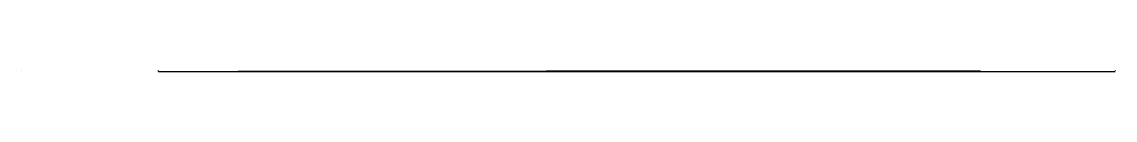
# Model space of a CAD drawing. Header units: metres. Extents: x -1 to 72750024, y 3999 to 4800.
# Drawn here: x 72350003 to 72750024, y 3999 to 4250 of the extents above; entities that cross this region are included whole.
import ezdxf

# ---------------------------------------------------------------- set-up
doc = ezdxf.new("R2010")
doc.units = ezdxf.units.M

msp = doc.modelspace()

# ---------------------------------------------------------------- linework, layer by layer
at = {"color": 7}
for p, q in [((72350003.013, 4220), (72350024.105, 4220)), ((72350003.013, 4220), (72350003.013, 4201.921)), ((72350024.105, 4201.921), (72350003.013, 4201.921)), ((72350006.026, 4213.974), (72350021.092, 4213.974)), ((72350024.105, 4220), (72350024.105, 4201.921)), ((72400000, 4250), (72399998.795, 4250)), ((72400000, 4200), (72399998.795, 4200)), ((72400000, 4150), (72399998.795, 4150)), ((72400000, 4100), (72399998.795, 4100)), ((72400000, 4050), (72399998.795, 4050)), ((72400000, 4240), (72399999.247, 4240)), ((72400000, 4230), (72399999.247, 4230)), ((72400000, 4220), (72399999.247, 4220)), ((72400000, 4210), (72399999.247, 4210)), ((72400000, 4190), (72399999.247, 4190)), ((72400000, 4180), (72399999.247, 4180)), ((72400000, 4170), (72399999.247, 4170)), ((72400000, 4160), (72399999.247, 4160)), ((72400000, 4140), (72399999.247, 4140)), ((72400000, 4130), (72399999.247, 4130)), ((72400000, 4120), (72399999.247, 4120)), ((72400000, 4110), (72399999.247, 4110)), ((72400000, 4090), (72399999.247, 4090)), ((72400000, 4080), (72399999.247, 4080)), ((72400000, 4070), (72399999.247, 4070)), ((72400000, 4060), (72399999.247, 4060)), ((72400000, 4040), (72399999.247, 4040)), ((72400000, 4030), (72399999.247, 4030)), ((72400000, 4020), (72399999.247, 4020)), ((72400000, 4010), (72399999.247, 4010)), ((72400000, 4000), (72400000, 4250)), ((72750003.013, 4250), (72750024.105, 4250)), ((72750003.013, 4250), (72750003.013, 4231.921)), ((72750024.105, 4231.921), (72750003.013, 4231.921)), ((72750006.026, 4243.974), (72750021.092, 4243.974)), ((72750024.105, 4250), (72750024.105, 4231.921)), ((72400000, 4000), (72399998.795, 4000)), ((72400000, 4000), (72750000, 4000)), ((72400000, 4000), (72400000, 3998.795)), ((72410000.001, 4000), (72410000.001, 3999.247)), ((72420000.002, 4000), (72420000.002, 3999.247)), ((72430000.003, 4000), (72430000.003, 3999.247)), ((72440000.003, 4000), (72440000.003, 3999.247)), ((72450000.001, 4000), (72450000.001, 3998.795)), ((72459999.998, 4000), (72459999.998, 3999.247)), ((72469999.996, 4000), (72469999.996, 3999.247)), ((72479999.993, 4000), (72479999.993, 3999.247)), ((72489999.991, 4000), (72489999.991, 3999.247)), ((72500000.002, 4000), (72500000.002, 3998.795)), ((72510000.006, 4000), (72510000.006, 3999.247)), ((72520000.01, 4000), (72520000.01, 3999.247)), ((72530000.015, 4000), (72530000.015, 3999.247)), ((72540000.019, 4000), (72540000.019, 3999.247)), ((72549999.996, 4000), (72549999.996, 3998.795)), ((72560000, 4000), (72560000, 3999.247)), ((72570000.005, 4000), (72570000.005, 3999.247)), ((72580000.009, 4000), (72580000.009, 3999.247)), ((72590000.013, 4000), (72590000.013, 3999.247)), ((72600000.004, 4000), (72600000.004, 3998.795)), ((72610000.008, 4000), (72610000.008, 3999.247)), ((72620000.012, 4000), (72620000.012, 3999.247)), ((72630000.003, 4000), (72630000.003, 3999.247)), ((72639999.994, 4000), (72639999.994, 3999.247)), ((72650000.012, 4000), (72650000.012, 3998.795)), ((72660000.002, 4000), (72660000.002, 3999.247)), ((72669999.993, 4000), (72669999.993, 3999.247)), ((72679999.984, 4000), (72679999.984, 3999.247)), ((72689999.975, 4000), (72689999.975, 3999.247)), ((72699999.992, 4000), (72699999.992, 3998.795)), ((72709999.983, 4000), (72709999.983, 3999.247)), ((72719999.974, 4000), (72719999.974, 3999.247)), ((72729999.964, 4000), (72729999.964, 3999.247)), ((72739999.955, 4000), (72739999.955, 3999.247)), ((72750000, 4000), (72750000, 3998.795))]:
    msp.add_line(p, q, dxfattribs=at)
at = {"color": 4}
for p, q in [((72350006.026, 4209.454), (72350021.092, 4209.454)), ((72429199.619, 4030.999), (72429364.4, 4031.248)), ((72429364.4, 4031.248), (72430349.529, 4032.737)), ((72430349.529, 4032.737), (72430415.98, 4032.838)), ((72430415.98, 4032.838), (72430549.08, 4033.039)), ((72430549.08, 4033.039), (72431381.32, 4034.297)), ((72431381.32, 4034.297), (72433474.781, 4037.177)), ((72433474.781, 4037.177), (72435070.852, 4039.31)), ((72435070.852, 4039.31), (72435248.379, 4039.548)), ((72435248.379, 4039.548), (72435451.68, 4039.819)), ((72435451.68, 4039.819), (72435823.441, 4040.317)), ((72435823.441, 4040.317), (72436129.172, 4040.725)), ((72436129.172, 4040.725), (72436355.281, 4041.028)), ((72436355.281, 4041.028), (72437707.48, 4042.835)), ((72437707.48, 4042.835), (72437755.949, 4042.9)), ((72437755.949, 4042.9), (72437939.879, 4043.146)), ((72437939.879, 4043.146), (72438212.09, 4043.51)), ((72438212.09, 4043.51), (72438270.27, 4043.588)), ((72438270.27, 4043.588), (72438448.32, 4043.826)), ((72438448.32, 4043.826), (72438576.531, 4043.997)), ((72438576.531, 4043.997), (72438739.141, 4044.214)), ((72438739.141, 4044.214), (72438971.879, 4044.525)), ((72438971.879, 4044.525), (72438996.43, 4044.558)), ((72438996.43, 4044.558), (72439847.73, 4045.58)), ((72439847.73, 4045.58), (72440144.539, 4045.91)), ((72440144.539, 4045.91), (72440246.078, 4046.023)), ((72440246.078, 4046.023), (72440290.391, 4046.072)), ((72440290.391, 4046.072), (72440322.172, 4046.108)), ((72440322.172, 4046.108), (72440432.602, 4046.231)), ((72440432.602, 4046.231), (72440523, 4046.331)), ((72440523, 4046.331), (72440807.262, 4046.648)), ((72440807.262, 4046.648), (72440883.5, 4046.732)), ((72440883.5, 4046.732), (72441044.949, 4046.912)), ((72441044.949, 4046.912), (72441286.879, 4047.181)), ((72441286.879, 4047.181), (72441303.031, 4047.199)), ((72441303.031, 4047.199), (72441768.301, 4047.717)), ((72441768.301, 4047.717), (72441829.281, 4047.785)), ((72441829.281, 4047.785), (72442262.422, 4048.267)), ((72442262.422, 4048.267), (72442600.969, 4048.644)), ((72442600.969, 4048.644), (72443180.641, 4049.289)), ((72443180.641, 4049.289), (72443524.09, 4049.672)), ((72443524.09, 4049.672), (72443624.328, 4049.783)), ((72443624.328, 4049.783), (72443739.898, 4049.912)), ((72443739.898, 4049.912), (72443867.281, 4050.053)), ((72443867.281, 4050.053), (72444055.129, 4050.263)), ((72444055.129, 4050.263), (72444386.762, 4050.632)), ((72444386.762, 4050.632), (72444413.762, 4050.662)), ((72444413.762, 4050.662), (72444432.352, 4050.683)), ((72444432.352, 4050.683), (72445172.641, 4051.506)), ((72445172.641, 4051.506), (72445539.371, 4051.915)), ((72445539.371, 4051.915), (72446752.281, 4053.264)), ((72446752.281, 4053.264), (72446985.301, 4053.524)), ((72446985.301, 4053.524), (72448389.961, 4055.075)), ((72448389.961, 4055.075), (72448488.699, 4055.169)), ((72448488.699, 4055.169), (72449522.738, 4056.156)), ((72449522.738, 4056.156), (72449990.828, 4056.602)), ((72449990.828, 4056.602), (72450595.16, 4057.179)), ((72450595.16, 4057.179), (72451185.672, 4057.742)), ((72451185.672, 4057.742), (72451525.809, 4058.066)), ((72451525.809, 4058.066), (72451799.5, 4058.327)), ((72451799.5, 4058.327), (72451801.289, 4058.329)), ((72451801.289, 4058.329), (72452184.012, 4058.694)), ((72452184.012, 4058.694), (72452231, 4058.739)), ((72452231, 4058.739), (72452413.91, 4058.914)), ((72452413.91, 4058.914), (72452497.148, 4058.993)), ((72452497.148, 4058.993), (72452610.32, 4059.101)), ((72452610.32, 4059.101), (72452665.75, 4059.154)), ((72452665.75, 4059.154), (72452674.23, 4059.162)), ((72452674.23, 4059.162), (72452763.52, 4059.247)), ((72452763.52, 4059.247), (72453151.379, 4059.617)), ((72453151.379, 4059.617), (72453967.23, 4060.396)), ((72453967.23, 4060.396), (72454207.328, 4060.625)), ((72454207.328, 4060.625), (72454371.719, 4060.781)), ((72454371.719, 4060.781), (72454515.738, 4060.919)), ((72454515.738, 4060.919), (72454552.441, 4060.954)), ((72454552.441, 4060.954), (72454581.461, 4060.981)), ((72454581.461, 4060.981), (72454660.672, 4061.057)), ((72454660.672, 4061.057), (72454906.77, 4061.292)), ((72454906.77, 4061.292), (72455064.211, 4061.442)), ((72455064.211, 4061.442), (72455131.879, 4061.507)), ((72455131.879, 4061.507), (72455442.25, 4061.803)), ((72455442.25, 4061.803), (72455650.141, 4062.001)), ((72455650.141, 4062.001), (72456303.52, 4062.624)), ((72456303.52, 4062.624), (72456607.789, 4062.915)), ((72456607.789, 4062.915), (72456812.789, 4063.11)), ((72456812.789, 4063.11), (72457838.672, 4064.089)), ((72457838.672, 4064.089), (72458077.27, 4064.316)), ((72458077.27, 4064.316), (72458175.68, 4064.41)), ((72458175.68, 4064.41), (72458258.539, 4064.489)), ((72458258.539, 4064.489), (72458311.781, 4064.54)), ((72458311.781, 4064.54), (72458317.852, 4064.546)), ((72458317.852, 4064.546), (72458504.18, 4064.724)), ((72458504.18, 4064.724), (72458778.629, 4064.986)), ((72458778.629, 4064.986), (72458912.738, 4065.105)), ((72458912.738, 4065.105), (72458959.969, 4065.146)), ((72458959.969, 4065.146), (72458991.75, 4065.174)), ((72458991.75, 4065.174), (72459252.078, 4065.404)), ((72459252.078, 4065.404), (72459337.141, 4065.479)), ((72459337.141, 4065.479), (72460425.57, 4066.438)), ((72460425.57, 4066.438), (72460657.512, 4066.642)), ((72460657.512, 4066.642), (72460660.609, 4066.645)), ((72460660.609, 4066.645), (72460730.109, 4066.706)), ((72460730.109, 4066.706), (72460838.66, 4066.801)), ((72460838.66, 4066.801), (72461067.5, 4067.003)), ((72461067.5, 4067.003), (72461375.359, 4067.274)), ((72461375.359, 4067.274), (72461432, 4067.324)), ((72461432, 4067.324), (72461870.422, 4067.711)), ((72461870.422, 4067.711), (72462131.02, 4067.94)), ((72462131.02, 4067.94), (72462426.359, 4068.2)), ((72462426.359, 4068.2), (72463313.68, 4068.982)), ((72463313.68, 4068.982), (72463559.691, 4069.199)), ((72463559.691, 4069.199), (72463577.02, 4069.214)), ((72463577.02, 4069.214), (72464493.012, 4070.021)), ((72464493.012, 4070.021), (72464876.891, 4070.359)), ((72464876.891, 4070.359), (72465140.941, 4070.592)), ((72465140.941, 4070.592), (72465276.148, 4070.711)), ((72465276.148, 4070.711), (72465646.797, 4071.037)), ((72465646.797, 4071.037), (72465907.977, 4071.267)), ((72465907.977, 4071.267), (72466970.602, 4072.204)), ((72466970.602, 4072.204), (72466994.344, 4072.225)), ((72466994.344, 4072.225), (72467478.883, 4072.651)), ((72467478.883, 4072.651), (72467557.719, 4072.721)), ((72467557.719, 4072.721), (72467601.906, 4072.76)), ((72467601.906, 4072.76), (72468056.594, 4073.16)), ((72468056.594, 4073.16), (72468415.281, 4073.476)), ((72468415.281, 4073.476), (72468752.203, 4073.773)), ((72468752.203, 4073.773), (72469392.094, 4074.337)), ((72469392.094, 4074.337), (72470385.883, 4075.192)), ((72470385.883, 4075.192), (72470396.906, 4075.201)), ((72470396.906, 4075.201), (72470849.43, 4075.561)), ((72470849.43, 4075.561), (72472089.633, 4076.549)), ((72472089.633, 4076.549), (72472489.758, 4076.868)), ((72472489.758, 4076.868), (72473024.438, 4077.294)), ((72473024.438, 4077.294), (72473295.18, 4077.51)), ((72473295.18, 4077.51), (72473670.031, 4077.808)), ((72473670.031, 4077.808), (72473672.844, 4077.811)), ((72473672.844, 4077.811), (72474219.688, 4078.246)), ((72474219.688, 4078.246), (72474289.328, 4078.302)), ((72474289.328, 4078.302), (72474784.977, 4078.697)), ((72474784.977, 4078.697), (72475230.742, 4079.052)), ((72475230.742, 4079.052), (72475464.273, 4079.238)), ((72475464.273, 4079.238), (72475914.383, 4079.596)), ((72475914.383, 4079.596), (72476107.18, 4079.75)), ((72476107.18, 4079.75), (72476366.219, 4079.956)), ((72476366.219, 4079.956), (72476515.297, 4080.075)), ((72476515.297, 4080.075), (72477036.203, 4080.49)), ((72477036.203, 4080.49), (72477551.633, 4080.901)), ((72477551.633, 4080.901), (72477633, 4080.965)), ((72477633, 4080.965), (72477669.227, 4080.994)), ((72477669.227, 4080.994), (72478413.07, 4081.587)), ((72478413.07, 4081.587), (72478904, 4081.978)), ((72478904, 4081.978), (72479094.133, 4082.13)), ((72479094.133, 4082.13), (72479118.789, 4082.149)), ((72479118.789, 4082.149), (72479145.203, 4082.17)), ((72479145.203, 4082.17), (72479602.563, 4082.534)), ((72479602.563, 4082.534), (72479728.477, 4082.635)), ((72479728.477, 4082.635), (72480243.633, 4083.045)), ((72480243.633, 4083.045), (72480492.531, 4083.243)), ((72480492.531, 4083.243), (72480894.094, 4083.563)), ((72480894.094, 4083.563), (72481267.258, 4083.861)), ((72481267.258, 4083.861), (72481644.281, 4084.161)), ((72481644.281, 4084.161), (72482060.844, 4084.493)), ((72482060.844, 4084.493), (72482346.094, 4084.72)), ((72482346.094, 4084.72), (72483089.008, 4085.284)), ((72483089.008, 4085.284), (72483101.469, 4085.294)), ((72483101.469, 4085.294), (72483244.656, 4085.397)), ((72483244.656, 4085.397), (72483286.438, 4085.428)), ((72483286.438, 4085.428), (72483508.188, 4085.589)), ((72483508.188, 4085.589), (72483620.523, 4085.67)), ((72483620.523, 4085.67), (72484070.609, 4085.998)), ((72484070.609, 4085.998), (72484415.719, 4086.248)), ((72484415.719, 4086.248), (72484547.031, 4086.344)), ((72484547.031, 4086.344), (72484793.648, 4086.523)), ((72484793.648, 4086.523), (72484831.5, 4086.551)), ((72484831.5, 4086.551), (72484899.141, 4086.6)), ((72484899.141, 4086.6), (72484975.961, 4086.656)), ((72484975.961, 4086.656), (72485316.492, 4086.903)), ((72485316.492, 4086.903), (72485557.18, 4087.078)), ((72485557.18, 4087.078), (72485660.906, 4087.153)), ((72485660.906, 4087.153), (72485855.063, 4087.295)), ((72485855.063, 4087.295), (72485894.406, 4087.323)), ((72485894.406, 4087.323), (72486328.273, 4087.638)), ((72486328.273, 4087.638), (72486497.727, 4087.761)), ((72486497.727, 4087.761), (72486716.477, 4087.92)), ((72486716.477, 4087.92), (72486851.797, 4088.019)), ((72486851.797, 4088.019), (72486978.383, 4088.111)), ((72486978.383, 4088.111), (72487211.25, 4088.28)), ((72487211.25, 4088.28), (72488124.367, 4088.943)), ((72488124.367, 4088.943), (72488417.203, 4089.156)), ((72488417.203, 4089.156), (72488500.469, 4089.217)), ((72488500.469, 4089.217), (72489609.828, 4090.023)), ((72489609.828, 4090.023), (72491426.617, 4091.343)), ((72491426.617, 4091.343), (72491449.344, 4091.36)), ((72491449.344, 4091.36), (72491738.867, 4091.57)), ((72491738.867, 4091.57), (72491857.539, 4091.656)), ((72491857.539, 4091.656), (72491914.578, 4091.698)), ((72491914.578, 4091.698), (72492029.523, 4091.781)), ((72492029.523, 4091.781), (72492065, 4091.807)), ((72492065, 4091.807), (72492228.992, 4091.926)), ((72492228.992, 4091.926), (72492319.883, 4091.992)), ((72492319.883, 4091.992), (72492417.531, 4092.063)), ((72492417.531, 4092.063), (72492454.258, 4092.09)), ((72492454.258, 4092.09), (72492610.07, 4092.203)), ((72492610.07, 4092.203), (72492636.367, 4092.222)), ((72492636.367, 4092.222), (72492643.656, 4092.227)), ((72492643.656, 4092.227), (72492848.078, 4092.376)), ((72492848.078, 4092.376), (72493002.742, 4092.488)), ((72493002.742, 4092.488), (72493438.367, 4092.805)), ((72493438.367, 4092.805), (72493859.648, 4093.111)), ((72493859.648, 4093.111), (72494269.906, 4093.409)), ((72494269.906, 4093.409), (72494812.609, 4093.804)), ((72494812.609, 4093.804), (72494819, 4093.808)), ((72494819, 4093.808), (72495288.383, 4094.149)), ((72495288.383, 4094.149), (72495328.047, 4094.178)), ((72495328.047, 4094.178), (72495627.883, 4094.396)), ((72495627.883, 4094.396), (72495703.547, 4094.451)), ((72495703.547, 4094.451), (72496195.5, 4094.809)), ((72496195.5, 4094.809), (72496328.953, 4094.905)), ((72496328.953, 4094.905), (72496488.844, 4095.02)), ((72496488.844, 4095.02), (72496497.961, 4095.028)), ((72496497.961, 4095.028), (72496941.703, 4095.331)), ((72496941.703, 4095.331), (72497254.102, 4095.544)), ((72497254.102, 4095.544), (72497437.313, 4095.67)), ((72497437.313, 4095.67), (72497538.477, 4095.739)), ((72497538.477, 4095.739), (72497701.242, 4095.851)), ((72497701.242, 4095.851), (72498115.844, 4096.134)), ((72498115.844, 4096.134), (72498141.883, 4096.152)), ((72498141.883, 4096.152), (72498170.117, 4096.172)), ((72498170.117, 4096.172), (72498239.727, 4096.219)), ((72498239.727, 4096.219), (72498852.094, 4096.638)), ((72498852.094, 4096.638), (72499050.07, 4096.774)), ((72499050.07, 4096.774), (72499899.602, 4097.355)), ((72499899.602, 4097.355), (72499971.344, 4097.404)), ((72499971.344, 4097.404), (72500241.703, 4097.59)), ((72500241.703, 4097.59), (72500446.898, 4097.73)), ((72500446.898, 4097.73), (72501537.703, 4098.477)), ((72501537.703, 4098.477), (72501585.797, 4098.51)), ((72501585.797, 4098.51), (72501737.398, 4098.614)), ((72501737.398, 4098.614), (72501842.797, 4098.686)), ((72501842.797, 4098.686), (72501951.602, 4098.76)), ((72501951.602, 4098.76), (72502657.703, 4099.243)), ((72502657.703, 4099.243), (72503144.5, 4099.577)), ((72503144.5, 4099.577), (72503177.703, 4099.6)), ((72503177.703, 4099.6), (72503746, 4099.988)), ((72503746, 4099.988), (72504386.898, 4100.427)), ((72504386.898, 4100.427), (72504613.898, 4100.583)), ((72504613.898, 4100.583), (72504710, 4100.648)), ((72504710, 4100.648), (72505096.5, 4100.913)), ((72505096.5, 4100.913), (72505223.703, 4101)), ((72505223.703, 4101), (72505391.203, 4101.115)), ((72505391.203, 4101.115), (72505411, 4101.129)), ((72505411, 4101.129), (72505421.602, 4101.136)), ((72505421.602, 4101.136), (72505462.602, 4101.164)), ((72505462.602, 4101.164), (72505584.297, 4101.247)), ((72505584.297, 4101.247), (72506247.797, 4101.701)), ((72506247.797, 4101.701), (72506379.398, 4101.791)), ((72506379.398, 4101.791), (72506515.102, 4101.884)), ((72506515.102, 4101.884), (72506726.602, 4102.029)), ((72506726.602, 4102.029), (72507429.898, 4102.51)), ((72507429.898, 4102.51), (72507474.398, 4102.541)), ((72507474.398, 4102.541), (72507529.203, 4102.579)), ((72507529.203, 4102.579), (72507737.797, 4102.721)), ((72507737.797, 4102.721), (72507931.5, 4102.854)), ((72507931.5, 4102.854), (72507981.797, 4102.888)), ((72507981.797, 4102.888), (72507994.898, 4102.897)), ((72507994.898, 4102.897), (72508000.102, 4102.901)), ((72508000.102, 4102.901), (72508148.203, 4103.002)), ((72508148.203, 4103.002), (72508358, 4103.146)), ((72508358, 4103.146), (72508367.398, 4103.152)), ((72508367.398, 4103.152), (72508608.398, 4103.317)), ((72508608.398, 4103.317), (72508626.602, 4103.33)), ((72508626.602, 4103.33), (72509232.297, 4103.745)), ((72509232.297, 4103.745), (72509397.102, 4103.857)), ((72509397.102, 4103.857), (72509570.203, 4103.976)), ((72509570.203, 4103.976), (72509717.102, 4104.077)), ((72509717.102, 4104.077), (72509780.297, 4104.12)), ((72509780.297, 4104.12), (72509804.703, 4104.136)), ((72509804.703, 4104.136), (72510105.102, 4104.342)), ((72510105.102, 4104.342), (72510488.602, 4104.604)), ((72510488.602, 4104.604), (72510644, 4104.711)), ((72510644, 4104.711), (72511178, 4105.076)), ((72511178, 4105.076), (72511925.5, 4105.557)), ((72511925.5, 4105.557), (72511931.703, 4105.561)), ((72511931.703, 4105.561), (72512499.203, 4105.928)), ((72512499.203, 4105.928), (72512855.797, 4106.16)), ((72512855.797, 4106.16), (72513261, 4106.422)), ((72513261, 4106.422), (72513851, 4106.805)), ((72513851, 4106.805), (72513854.102, 4106.806)), ((72513854.102, 4106.806), (72513941.5, 4106.863)), ((72513941.5, 4106.863), (72514021.5, 4106.915)), ((72514021.5, 4106.915), (72514137.703, 4106.99)), ((72514137.703, 4106.99), (72514745.703, 4107.384)), ((72514745.703, 4107.384), (72514881.797, 4107.473)), ((72514881.797, 4107.473), (72514907.797, 4107.489)), ((72514907.797, 4107.489), (72515692.898, 4107.998)), ((72515692.898, 4107.998), (72515711.703, 4108.01)), ((72515711.703, 4108.01), (72515836.102, 4108.091)), ((72515836.102, 4108.091), (72515885.203, 4108.123)), ((72515885.203, 4108.123), (72516248.898, 4108.358)), ((72516248.898, 4108.358), (72516924.5, 4108.796)), ((72516924.5, 4108.796), (72517666.703, 4109.277)), ((72517666.703, 4109.277), (72518160.102, 4109.597)), ((72518160.102, 4109.597), (72518437.797, 4109.777)), ((72518437.797, 4109.777), (72518847.398, 4110.042)), ((72518847.398, 4110.042), (72519256.797, 4110.307)), ((72519256.797, 4110.307), (72519521, 4110.479)), ((72519521, 4110.479), (72519757.898, 4110.632)), ((72519757.898, 4110.632), (72520502, 4111.115)), ((72520502, 4111.115), (72520880, 4111.359)), ((72520880, 4111.359), (72520914.297, 4111.382)), ((72520914.297, 4111.382), (72520971.703, 4111.419)), ((72520971.703, 4111.419), (72520974.398, 4111.421)), ((72520974.398, 4111.421), (72521163, 4111.543)), ((72521163, 4111.543), (72521327.703, 4111.649)), ((72521327.703, 4111.649), (72521390.5, 4111.69)), ((72521390.5, 4111.69), (72521453.297, 4111.731)), ((72521453.297, 4111.731), (72521864.602, 4111.997)), ((72521864.602, 4111.997), (72521917.898, 4112.032)), ((72521917.898, 4112.032), (72522074.5, 4112.133)), ((72522074.5, 4112.133), (72522142.797, 4112.177)), ((72522142.797, 4112.177), (72522209, 4112.22)), ((72522209, 4112.22), (72522328.898, 4112.298)), ((72522328.898, 4112.298), (72522761.398, 4112.578)), ((72522761.398, 4112.578), (72523163.602, 4112.839)), ((72523163.602, 4112.839), (72523271.398, 4112.909)), ((72523271.398, 4112.909), (72523318.203, 4112.939)), ((72523318.203, 4112.939), (72523389.297, 4112.985)), ((72523389.297, 4112.985), (72523535.398, 4113.08)), ((72523535.398, 4113.08), (72523600.797, 4113.123)), ((72523600.797, 4113.123), (72523646.102, 4113.152)), ((72523646.102, 4113.152), (72523809, 4113.257)), ((72523809, 4113.257), (72524356, 4113.612)), ((72524356, 4113.612), (72524563.5, 4113.746)), ((72524563.5, 4113.746), (72524584.203, 4113.76)), ((72524584.203, 4113.76), (72525244.203, 4114.187)), ((72525244.203, 4114.187), (72525514.797, 4114.363)), ((72525514.797, 4114.363), (72525612.297, 4114.426)), ((72525612.297, 4114.426), (72526022.398, 4114.691)), ((72526022.398, 4114.691), (72526085.602, 4114.733)), ((72526085.602, 4114.733), (72526265, 4114.849)), ((72526265, 4114.849), (72526576.703, 4115.048)), ((72526576.703, 4115.048), (72526664.898, 4115.103)), ((72526664.898, 4115.103), (72526872.898, 4115.231)), ((72526872.898, 4115.231), (72527383.703, 4115.545)), ((72527383.703, 4115.545), (72528114.398, 4115.995)), ((72528114.398, 4115.995), (72528140.5, 4116.011)), ((72528140.5, 4116.011), (72528800.5, 4116.418)), ((72528800.5, 4116.418), (72529848.5, 4117.063)), ((72529848.5, 4117.063), (72529904.797, 4117.098)), ((72529904.797, 4117.098), (72530089.602, 4117.212)), ((72530089.602, 4117.212), (72530398, 4117.402)), ((72530398, 4117.402), (72530741.797, 4117.613)), ((72530741.797, 4117.613), (72531047.797, 4117.802)), ((72531047.797, 4117.802), (72531254.594, 4117.929)), ((72531254.594, 4117.929), (72531688.203, 4118.196)), ((72531688.203, 4118.196), (72531933.5, 4118.347)), ((72531933.5, 4118.347), (72532772.797, 4118.864)), ((72532772.797, 4118.864), (72532829.906, 4118.9)), ((72532829.906, 4118.9), (72534295.297, 4119.802)), ((72534295.297, 4119.802), (72534592.094, 4119.984)), ((72534592.094, 4119.984), (72534648.203, 4120.019)), ((72534648.203, 4120.019), (72534656.094, 4120.024)), ((72534656.094, 4120.024), (72534751.797, 4120.083)), ((72534751.797, 4120.083), (72535476.703, 4120.529)), ((72535476.703, 4120.529), (72535850.297, 4120.76)), ((72535850.297, 4120.76), (72536397.203, 4121.096)), ((72536397.203, 4121.096), (72536934.703, 4121.427)), ((72536934.703, 4121.427), (72540005.406, 4123.318)), ((72540005.406, 4123.318), (72540956, 4123.904)), ((72540956, 4123.904), (72541389.203, 4124.171)), ((72541389.203, 4124.171), (72541391.5, 4124.172)), ((72541391.5, 4124.172), (72541849.906, 4124.454)), ((72541849.906, 4124.454), (72542180.703, 4124.658)), ((72542180.703, 4124.658), (72543161.297, 4125.25)), ((72543161.297, 4125.25), (72544350.906, 4125.948)), ((72544350.906, 4125.948), (72544523.203, 4126.05)), ((72544523.203, 4126.05), (72545424.797, 4126.579)), ((72545424.797, 4126.579), (72546340.703, 4127.117)), ((72546340.703, 4127.117), (72549833, 4129.168)), ((72549833, 4129.168), (72549957.406, 4129.241)), ((72549957.406, 4129.241), (72550213.703, 4129.392)), ((72550213.703, 4129.392), (72550845.5, 4129.763)), ((72550845.5, 4129.763), (72552456.5, 4130.709)), ((72552456.5, 4130.709), (72552487, 4130.727)), ((72552487, 4130.727), (72553485, 4131.313)), ((72553485, 4131.313), (72555017.797, 4132.213)), ((72555017.797, 4132.213), (72556585.094, 4133.134)), ((72556585.094, 4133.134), (72556785.5, 4133.252)), ((72556785.5, 4133.252), (72557657.203, 4133.764)), ((72557657.203, 4133.764), (72558827.594, 4134.451)), ((72558827.594, 4134.451), (72559895.5, 4135.075)), ((72559895.5, 4135.075), (72559992.5, 4135.129)), ((72559992.5, 4135.129), (72560396.297, 4135.356)), ((72560396.297, 4135.356), (72560916.906, 4135.648)), ((72560916.906, 4135.648), (72561141.094, 4135.775)), ((72561141.094, 4135.775), (72561169.094, 4135.79)), ((72561169.094, 4135.79), (72561684.594, 4136.08)), ((72561684.594, 4136.08), (72561871.5, 4136.185)), ((72561871.5, 4136.185), (72562745.797, 4136.676)), ((72562745.797, 4136.676), (72563152.797, 4136.905)), ((72563152.797, 4136.905), (72564778.5, 4137.818)), ((72564778.5, 4137.818), (72565158, 4138.031)), ((72565158, 4138.031), (72565191.797, 4138.051)), ((72565191.797, 4138.051), (72565238.203, 4138.076)), ((72565238.203, 4138.076), (72565893.703, 4138.445)), ((72565893.703, 4138.445), (72566261.406, 4138.651)), ((72566261.406, 4138.651), (72567355.594, 4139.266)), ((72567355.594, 4139.266), (72567793.203, 4139.512)), ((72567793.203, 4139.512), (72567952.297, 4139.601)), ((72567952.297, 4139.601), (72568703, 4140.023)), ((72568703, 4140.023), (72568846.5, 4140.104)), ((72568846.5, 4140.104), (72570086.906, 4140.8)), ((72570086.906, 4140.8), (72571236.797, 4141.447)), ((72571236.797, 4141.447), (72571671.594, 4141.691)), ((72571671.594, 4141.691), (72573281, 4142.595)), ((72573281, 4142.595), (72574227.906, 4143.127)), ((72574227.906, 4143.127), (72574715.203, 4143.401)), ((72574715.203, 4143.401), (72576872.906, 4144.613)), ((72576872.906, 4144.613), (72576879, 4144.616)), ((72576879, 4144.616), (72577921, 4145.193)), ((72577921, 4145.193), (72578664, 4145.594)), ((72578664, 4145.594), (72579362.094, 4145.97)), ((72579362.094, 4145.97), (72579755.703, 4146.182)), ((72579755.703, 4146.182), (72580639.203, 4146.658)), ((72580639.203, 4146.658), (72580743.406, 4146.714)), ((72580743.406, 4146.714), (72580903.594, 4146.801)), ((72580903.594, 4146.801), (72581879.703, 4147.327)), ((72581879.703, 4147.327), (72582322.094, 4147.565)), ((72582322.094, 4147.565), (72583638.406, 4148.274)), ((72583638.406, 4148.274), (72584560.5, 4148.771)), ((72584560.5, 4148.771), (72584989.5, 4149.002)), ((72584989.5, 4149.002), (72589212.594, 4151.278)), ((72589212.594, 4151.278), (72591892, 4152.722)), ((72591892, 4152.722), (72593097.703, 4153.371)), ((72593097.703, 4153.371), (72593469.094, 4153.571)), ((72593469.094, 4153.571), (72595991.094, 4154.93)), ((72595991.094, 4154.93), (72597084.5, 4155.499)), ((72597084.5, 4155.499), (72598502.297, 4156.234)), ((72598502.297, 4156.234), (72598550.703, 4156.259)), ((72598550.703, 4156.259), (72601430.406, 4157.751)), ((72601430.406, 4157.751), (72601523.797, 4157.799)), ((72601523.797, 4157.799), (72601552.703, 4157.814)), ((72601552.703, 4157.814), (72601600.297, 4157.838)), ((72601600.297, 4157.838), (72602913.797, 4158.519)), ((72602913.797, 4158.519), (72602962.203, 4158.544)), ((72602962.203, 4158.544), (72604647, 4159.417)), ((72604647, 4159.417), (72604768.406, 4159.479)), ((72604768.406, 4159.479), (72604798.703, 4159.495)), ((72604798.703, 4159.495), (72605086.297, 4159.644)), ((72605086.297, 4159.644), (72605300.297, 4159.755)), ((72605300.297, 4159.755), (72605471.703, 4159.844)), ((72605471.703, 4159.844), (72605993.797, 4160.114)), ((72605993.797, 4160.114), (72606470.797, 4160.361)), ((72606470.797, 4160.361), (72608583.203, 4161.456)), ((72608583.203, 4161.456), (72609104.094, 4161.725)), ((72609104.094, 4161.725), (72609267.797, 4161.81)), ((72609267.797, 4161.81), (72610095.203, 4162.239)), ((72610095.203, 4162.239), (72612127.797, 4163.292)), ((72612127.797, 4163.292), (72612216.297, 4163.337)), ((72612216.297, 4163.337), (72612776.297, 4163.628)), ((72612776.297, 4163.628), (72614907.797, 4164.732)), ((72614907.797, 4164.732), (72616012.594, 4165.293)), ((72616012.594, 4165.293), (72616130.203, 4165.352)), ((72616130.203, 4165.352), (72618282.203, 4166.425)), ((72618282.203, 4166.425), (72618905.5, 4166.736)), ((72618905.5, 4166.736), (72618965.406, 4166.766)), ((72618965.406, 4166.766), (72621053.703, 4167.809)), ((72621053.703, 4167.809), (72621568.906, 4168.065)), ((72621568.906, 4168.065), (72622543.797, 4168.552)), ((72622543.797, 4168.552), (72624074.703, 4169.316)), ((72624074.703, 4169.316), (72625257.5, 4169.906)), ((72625257.5, 4169.906), (72625746.203, 4170.15)), ((72625746.203, 4170.15), (72625768.203, 4170.161)), ((72625768.203, 4170.161), (72625859.203, 4170.207)), ((72625859.203, 4170.207), (72626286.906, 4170.42)), ((72626286.906, 4170.42), (72626401.094, 4170.477)), ((72626401.094, 4170.477), (72626893.297, 4170.722)), ((72626893.297, 4170.722), (72628250.094, 4171.4)), ((72628250.094, 4171.4), (72628355.406, 4171.452)), ((72628355.406, 4171.452), (72629006.5, 4171.777)), ((72629006.5, 4171.777), (72629129.094, 4171.838)), ((72629129.094, 4171.838), (72629782.406, 4172.164)), ((72629782.406, 4172.164), (72629865.094, 4172.206)), ((72629865.094, 4172.206), (72630290.703, 4172.418)), ((72630290.703, 4172.418), (72630781.203, 4172.663)), ((72630781.203, 4172.663), (72631577.406, 4173.06)), ((72631577.406, 4173.06), (72632373.906, 4173.457)), ((72632373.906, 4173.457), (72632413.406, 4173.477)), ((72632413.406, 4173.477), (72632645, 4173.593)), ((72632645, 4173.593), (72633020.094, 4173.78)), ((72633020.094, 4173.78), (72634503.406, 4174.52)), ((72634503.406, 4174.52), (72635320.703, 4174.928)), ((72635320.703, 4174.928), (72636466.5, 4175.482)), ((72636466.5, 4175.482), (72637152.594, 4175.813)), ((72637152.594, 4175.813), (72637475.297, 4175.968)), ((72637475.297, 4175.968), (72641541.297, 4177.926)), ((72641541.297, 4177.926), (72641888.094, 4178.093)), ((72641888.094, 4178.093), (72647970.5, 4181.023)), ((72647970.5, 4181.023), (72650407.297, 4182.196)), ((72650407.297, 4182.196), (72655783.594, 4184.785)), ((72655783.594, 4184.785), (72658245.797, 4185.982)), ((72658245.797, 4185.982), (72663578.594, 4188.58)), ((72663578.594, 4188.58), (72665127.406, 4189.334)), ((72665127.406, 4189.334), (72666372.188, 4189.941)), ((72666372.188, 4189.941), (72667324.5, 4190.405)), ((72667324.5, 4190.405), (72667367.813, 4190.426)), ((72667367.813, 4190.426), (72668088, 4190.777)), ((72668088, 4190.777), (72671440, 4192.409)), ((72671440, 4192.409), (72674942.188, 4194.115)), ((72674942.188, 4194.115), (72677967.594, 4195.612)), ((72677967.594, 4195.612), (72684314.5, 4198.82)), ((72684314.5, 4198.82), (72686146.594, 4199.746)), ((72686146.594, 4199.746), (72692490.313, 4202.953)), ((72692490.313, 4202.953), (72693890.813, 4203.661)), ((72693890.813, 4203.661), (72698301.5, 4205.861)), ((72698301.5, 4205.861), (72699176.813, 4206.288)), ((72699176.813, 4206.288), (72700693, 4207.029)), ((72700693, 4207.029), (72700719.406, 4207.042)), ((72750006.026, 4239.454), (72750021.092, 4239.454))]:
    msp.add_line(p, q, dxfattribs=at)

doc.saveas('drawing.dxf')
